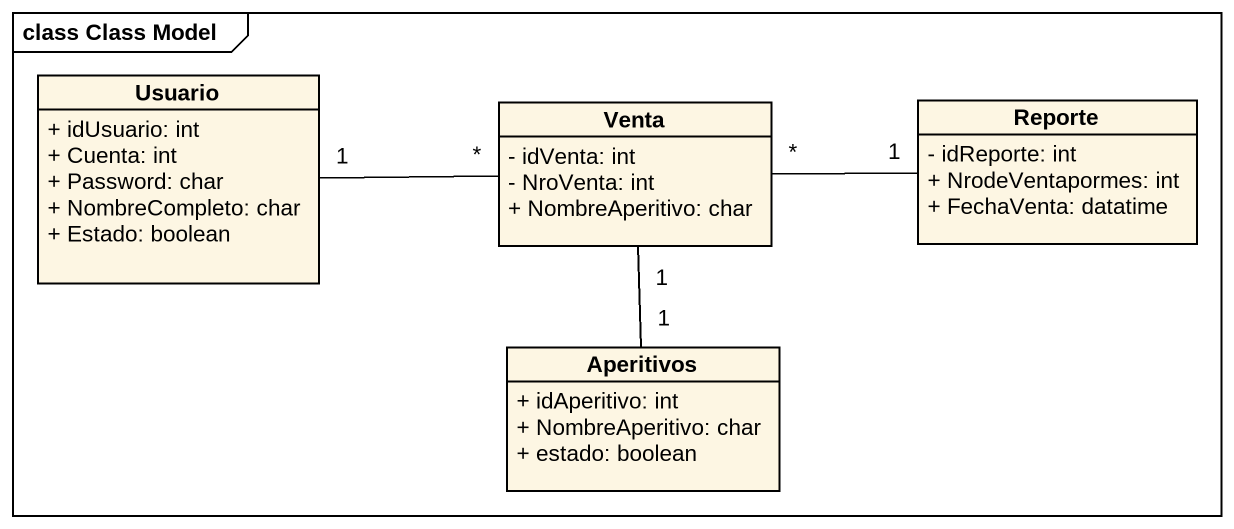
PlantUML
@startuml
mainframe class Class Model
hide circle
hide empty members
skinparam classAttributeIconSize 0
class Usuario {
  + idUsuario: int
  + Cuenta: int
  + Password: char
  + NombreCompleto: char
  + Estado: boolean
}
class Venta {
  - idVenta: int
  - NroVenta: int
  + NombreAperitivo: char
}
class Reporte {
  - idReporte: int
  + NrodeVentapormes: int
  + FechaVenta: datatime
}
class Aperitivos {
  + idAperitivo: int
  + NombreAperitivo: char
  + estado: boolean
}
Usuario "1" -right- "*" Venta
Venta "*" -right- "1" Reporte
Venta "1" -- "1" Aperitivos
@enduml
